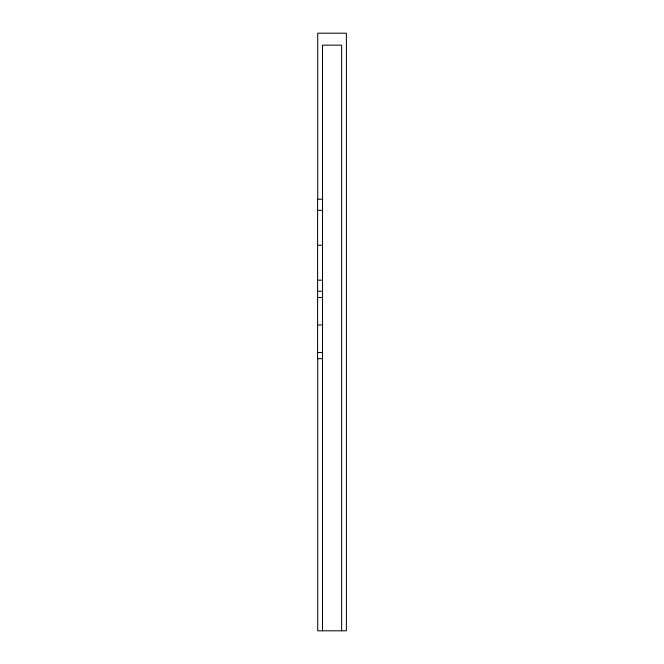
<?xml version="1.0" encoding="UTF-8"?>
<svg xmlns="http://www.w3.org/2000/svg" width="664" height="664" viewBox="0 0 664 664"><rect width="100%" height="100%" fill="white"/><g stroke="black" fill="none" stroke-linecap="round" stroke-linejoin="round"><path stroke-width="1" d="M322.704 199.233L317.583 199.233L317.583 358.759M317.583 210.347L322.704 210.347M317.583 245.248L322.704 245.248M317.583 280.15L322.704 280.15M317.583 291.264L322.704 291.264M317.583 297.48L322.704 297.48M317.583 324.97L322.704 324.97M317.583 352.459L322.704 352.459M317.583 358.676L322.704 358.676M341.636 630.8L341.636 45.152L322.513 45.152L322.513 630.8M317.732 199.2L317.732 33.2L346.417 33.2L346.417 630.8L317.732 630.8L317.732 357.938"/></g></svg>
